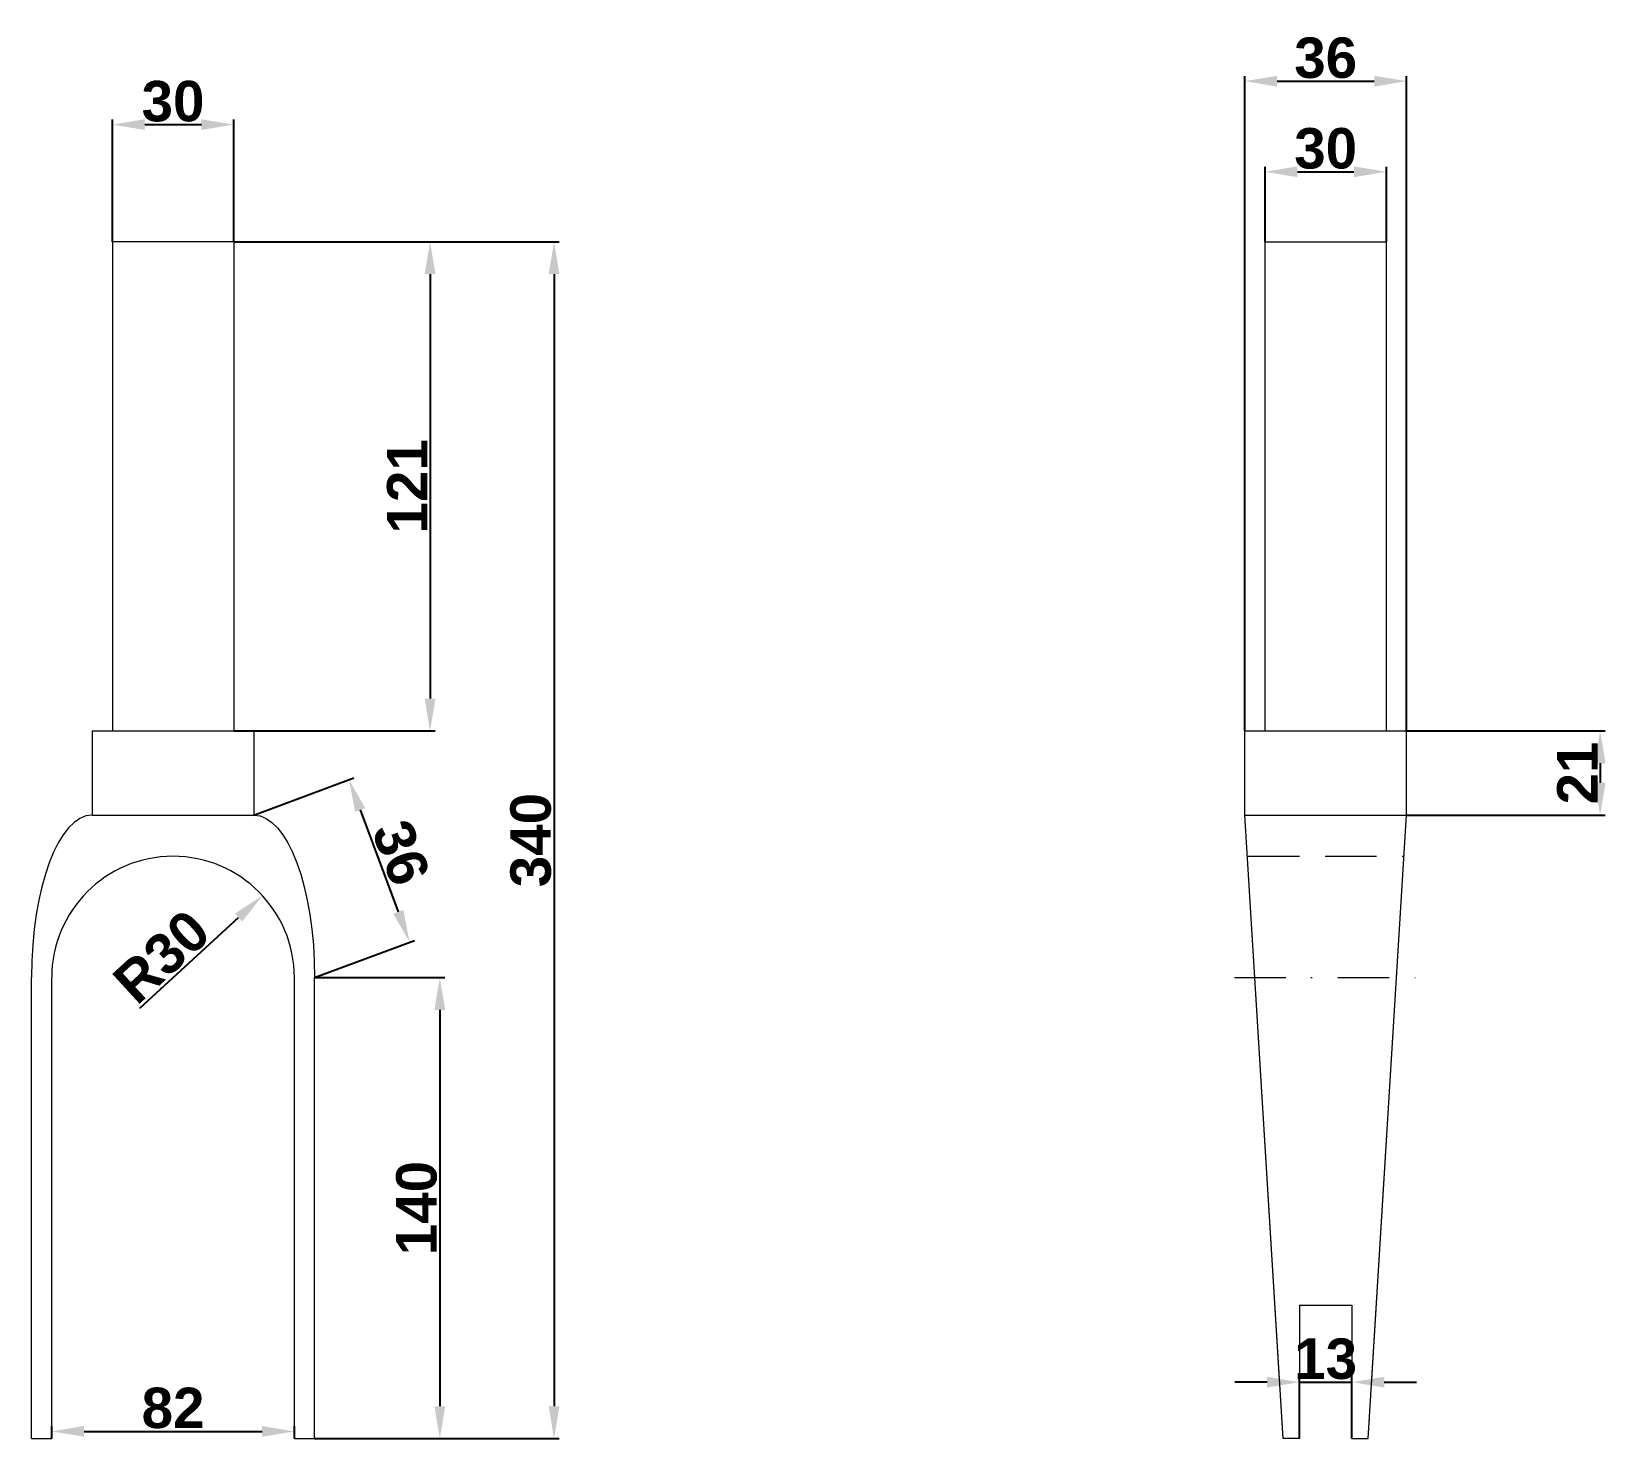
# Model space of a CAD drawing. Header units: millimetres. Extents: x 0 to 389, y 0 to 348.
import ezdxf

# ---------------------------------------------------------------- set-up
doc = ezdxf.new("R2010")
doc.units = ezdxf.units.MM
doc.linetypes.add('TRAZO_Y_PUNTO', pattern=[25.4, 12.7, -6.35, 0, -6.35])
doc.linetypes.add('TRAZOS', pattern=[19.05, 12.7, -6.35])
for name, color, linetype, lineweight in [('01_Contornos', 7, 'Continuous', 20), ('02_Ocultas', 4, 'TRAZOS', 20), ('03_Ejes', 1, 'TRAZO_Y_PUNTO', 18), ('04_Cotas', 3, 'Continuous', 18)]:
    doc.layers.add(name, color=color, linetype=linetype, lineweight=lineweight)
doc.styles.add('EstiloCota', font='arialbd.ttf', dxfattribs={"height": 10})
doc.dimstyles.new('CotasUNE', dxfattribs={"dimtxt": 10, "dimasz": 8, "dimexe": 1.25, "dimexo": 0, "dimtad": 1, "dimtxsty": 'EstiloCota', "dimcen": 2.5, "dimclrd": 256, "dimclrt": 256, "dimadec": 0, "dimazin": 0, "dimtfac": 1, "dimtmove": 0, "dimatfit": 3, "dimfxl": 1, "dimarcsym": 0})

# ---------------------------------------------------------------- blocks, each defined once
blk = doc.blocks.new('*D2')
at = {"layer": '04_Cotas', "color": 0, "lineweight": -2, "transparency": 16777216}
for p, q in [((20, 296), (20, 326.21)), ((50, 296), (50, 326.21))]:
    blk.add_line(p, q, dxfattribs=at)
at = {"layer": '04_Cotas', "lineweight": -2, "transparency": 16777216}
blk.add_line((28, 324.96), (42, 324.96), dxfattribs=at)
at = {"layer": '04_Cotas', "transparency": 16777216}
for points in [[(28, 326.29), (28, 323.63), (20, 324.96)], [(42, 326.29), (42, 323.63), (50, 324.96)]]:
    blk.add_solid(points, dxfattribs=at)
at = {"layer": 'Defpoints', "color": 0, "transparency": 16777216}
for p in [(50, 324.96), (20, 296), (50, 296)]:
    blk.add_point(p, dxfattribs=at)
at = {"layer": '04_Cotas', "transparency": 16777216, "insert": (35, 330.69), "char_height": 10, "attachment_point": 5, "style": 'EstiloCota'}
blk.add_mtext('30', dxfattribs=at)
blk = doc.blocks.new('*D3')
at = {"layer": '04_Cotas', "color": 0, "lineweight": -2, "transparency": 16777216}
for p, q in [((300, 175), (300, 336.95)), ((340, 175), (340, 336.95))]:
    blk.add_line(p, q, dxfattribs=at)
at = {"layer": '04_Cotas', "lineweight": -2, "transparency": 16777216}
blk.add_line((308, 335.7), (332, 335.7), dxfattribs=at)
at = {"layer": '04_Cotas', "transparency": 16777216}
for points in [[(308, 337.03), (308, 334.36), (300, 335.7)], [(332, 337.03), (332, 334.36), (340, 335.7)]]:
    blk.add_solid(points, dxfattribs=at)
at = {"layer": 'Defpoints', "color": 0, "transparency": 16777216}
for p in [(340, 335.7), (300, 175), (340, 175)]:
    blk.add_point(p, dxfattribs=at)
at = {"layer": '04_Cotas', "transparency": 16777216, "insert": (320, 341.43), "char_height": 10, "attachment_point": 5, "style": 'EstiloCota'}
blk.add_mtext('36', dxfattribs=at)
blk = doc.blocks.new('*D4')
at = {"layer": '04_Cotas', "color": 0, "lineweight": -2, "transparency": 16777216}
for p, q in [((305, 296), (305, 314.54)), ((335, 296), (335, 314.54))]:
    blk.add_line(p, q, dxfattribs=at)
at = {"layer": '04_Cotas', "lineweight": -2, "transparency": 16777216}
blk.add_line((313, 313.29), (327, 313.29), dxfattribs=at)
at = {"layer": '04_Cotas', "transparency": 16777216}
for points in [[(313, 314.62), (313, 311.95), (305, 313.29)], [(327, 314.62), (327, 311.95), (335, 313.29)]]:
    blk.add_solid(points, dxfattribs=at)
at = {"layer": 'Defpoints', "color": 0, "transparency": 16777216}
for p in [(335, 313.29), (305, 296), (335, 296)]:
    blk.add_point(p, dxfattribs=at)
at = {"layer": '04_Cotas', "transparency": 16777216, "insert": (320, 319.02), "char_height": 10, "attachment_point": 5, "style": 'EstiloCota'}
blk.add_mtext('30', dxfattribs=at)
blk = doc.blocks.new('*D5')
at = {"layer": '04_Cotas', "color": 0, "lineweight": -2, "transparency": 16777216}
for p, q in [((340, 175), (389.11, 175)), ((340, 154.18), (389.11, 154.18))]:
    blk.add_line(p, q, dxfattribs=at)
at = {"layer": '04_Cotas', "lineweight": -2, "transparency": 16777216}
blk.add_line((387.86, 167), (387.86, 162.18), dxfattribs=at)
at = {"layer": '04_Cotas', "transparency": 16777216}
for points in [[(386.53, 167), (389.2, 167), (387.86, 175)], [(386.53, 162.18), (389.2, 162.18), (387.86, 154.18)]]:
    blk.add_solid(points, dxfattribs=at)
at = {"layer": 'Defpoints', "color": 0, "transparency": 16777216}
for p in [(340, 175), (340, 154.18), (387.86, 154.18)]:
    blk.add_point(p, dxfattribs=at)
at = {"layer": '04_Cotas', "transparency": 16777216, "insert": (382.22, 164.59), "char_height": 10, "attachment_point": 5, "rotation": 90, "style": 'EstiloCota'}
blk.add_mtext('21', dxfattribs=at)
blk = doc.blocks.new('*D6')
at = {"layer": '04_Cotas', "color": 0, "lineweight": -2, "transparency": 16777216}
for p, q in [((50, 296), (99.8, 296)), ((50, 175), (99.8, 175))]:
    blk.add_line(p, q, dxfattribs=at)
at = {"layer": '04_Cotas', "lineweight": -2, "transparency": 16777216}
blk.add_line((98.55, 288), (98.55, 183), dxfattribs=at)
at = {"layer": '04_Cotas', "transparency": 16777216}
for points in [[(97.22, 288), (99.89, 288), (98.55, 296)], [(97.22, 183), (99.89, 183), (98.55, 175)]]:
    blk.add_solid(points, dxfattribs=at)
at = {"layer": 'Defpoints', "color": 0, "transparency": 16777216}
for p in [(50, 296), (50, 175), (98.55, 175)]:
    blk.add_point(p, dxfattribs=at)
at = {"layer": '04_Cotas', "transparency": 16777216, "insert": (92.91, 235.5), "char_height": 10, "attachment_point": 5, "rotation": 90, "style": 'EstiloCota'}
blk.add_mtext('121', dxfattribs=at)
blk = doc.blocks.new('*D7')
at = {"layer": '04_Cotas', "color": 0, "lineweight": -2, "transparency": 16777216}
for p, q in [((50, 296), (130.46, 296)), ((70, 0), (130.46, 0))]:
    blk.add_line(p, q, dxfattribs=at)
at = {"layer": '04_Cotas', "lineweight": -2, "transparency": 16777216}
blk.add_line((129.21, 288), (129.21, 8), dxfattribs=at)
at = {"layer": '04_Cotas', "transparency": 16777216}
for points in [[(127.88, 288), (130.55, 288), (129.21, 296)], [(127.88, 8), (130.55, 8), (129.21, 0)]]:
    blk.add_solid(points, dxfattribs=at)
at = {"layer": 'Defpoints', "color": 0, "transparency": 16777216}
for p in [(50, 296), (70, 0), (129.21, 0)]:
    blk.add_point(p, dxfattribs=at)
at = {"layer": '04_Cotas', "transparency": 16777216, "insert": (123.48, 148), "char_height": 10, "attachment_point": 5, "rotation": 90, "style": 'EstiloCota'}
blk.add_mtext('340', dxfattribs=at)
blk = doc.blocks.new('*D9')
at = {"layer": '04_Cotas', "lineweight": -2, "transparency": 16777216}
for p, q in [((305.5, 13.94), (297.5, 13.94)), ((313.5, 13.94), (326.5, 13.94)), ((334.5, 13.94), (342.5, 13.94))]:
    blk.add_line(p, q, dxfattribs=at)
at = {"layer": '04_Cotas', "color": 0, "lineweight": -2, "transparency": 16777216}
for p, q in [((313.5, 0), (313.5, 15.19)), ((326.5, 0), (326.5, 15.19))]:
    blk.add_line(p, q, dxfattribs=at)
at = {"layer": '04_Cotas', "transparency": 16777216}
for points in [[(305.5, 15.27), (305.5, 12.6), (313.5, 13.94)], [(334.5, 15.27), (334.5, 12.6), (326.5, 13.94)]]:
    blk.add_solid(points, dxfattribs=at)
at = {"layer": 'Defpoints', "color": 0, "transparency": 16777216}
for p in [(326.5, 13.94), (313.5, 0), (326.5, 0)]:
    blk.add_point(p, dxfattribs=at)
at = {"layer": '04_Cotas', "transparency": 16777216, "insert": (320, 19.67), "char_height": 10, "attachment_point": 5, "style": 'EstiloCota'}
blk.add_mtext('13', dxfattribs=at)
blk = doc.blocks.new('*D10')
at = {"layer": '04_Cotas', "color": 0, "lineweight": -2, "transparency": 16777216}
for p, q in [((5, 0), (5, 3.02)), ((65, 0), (65, 3.02))]:
    blk.add_line(p, q, dxfattribs=at)
at = {"layer": '04_Cotas', "lineweight": -2, "transparency": 16777216}
blk.add_line((13, 1.77), (57, 1.77), dxfattribs=at)
at = {"layer": '04_Cotas', "transparency": 16777216}
for points in [[(13, 3.1), (13, 0.44), (5, 1.77)], [(57, 3.1), (57, 0.44), (65, 1.77)]]:
    blk.add_solid(points, dxfattribs=at)
at = {"layer": 'Defpoints', "color": 0, "transparency": 16777216}
for p in [(65, 1.77), (65, 0), (5, 0)]:
    blk.add_point(p, dxfattribs=at)
at = {"layer": '04_Cotas', "transparency": 16777216, "insert": (35, 7.51), "char_height": 10, "width": 14.2565, "attachment_point": 5, "style": 'EstiloCota'}
blk.add_mtext('82', dxfattribs=at)
blk = doc.blocks.new('*D11')
at = {"layer": '04_Cotas', "color": 0, "lineweight": -2, "transparency": 16777216}
for p, q in [((55, 154.18), (79.67, 163.39)), ((70, 114), (94.67, 123.21))]:
    blk.add_line(p, q, dxfattribs=at)
at = {"layer": '04_Cotas', "lineweight": -2, "transparency": 16777216}
blk.add_line((81.29, 155.46), (90.7, 130.27), dxfattribs=at)
at = {"layer": '04_Cotas', "transparency": 16777216}
for points in [[(82.54, 155.92), (80.04, 154.99), (78.49, 162.95)], [(91.95, 130.73), (89.45, 129.8), (93.49, 122.77)]]:
    blk.add_solid(points, dxfattribs=at)
at = {"layer": 'Defpoints', "color": 0, "transparency": 16777216}
for p in [(55, 154.18), (93.49, 122.77), (70, 114)]:
    blk.add_point(p, dxfattribs=at)
at = {"layer": '04_Cotas', "transparency": 16777216, "insert": (91.36, 144.87), "char_height": 10, "attachment_point": 5, "rotation": 290.4705, "style": 'EstiloCota'}
blk.add_mtext('36', dxfattribs=at)
blk = doc.blocks.new('*D12')
at = {"layer": '04_Cotas', "color": 0, "lineweight": -2, "transparency": 16777216}
for p, q in [((70, 114), (102.22, 114)), ((70, 0), (102.22, 0))]:
    blk.add_line(p, q, dxfattribs=at)
at = {"layer": '04_Cotas', "lineweight": -2, "transparency": 16777216}
blk.add_line((100.97, 106), (100.97, 8), dxfattribs=at)
at = {"layer": '04_Cotas', "transparency": 16777216}
for points in [[(99.63, 106), (102.3, 106), (100.97, 114)], [(99.63, 8), (102.3, 8), (100.97, 0)]]:
    blk.add_solid(points, dxfattribs=at)
at = {"layer": 'Defpoints', "color": 0, "transparency": 16777216}
for p in [(70, 114), (70, 0), (100.97, 0)]:
    blk.add_point(p, dxfattribs=at)
at = {"layer": '04_Cotas', "transparency": 16777216, "insert": (95.24, 57), "char_height": 10, "attachment_point": 5, "rotation": 90, "style": 'EstiloCota'}
blk.add_mtext('140', dxfattribs=at)
blk = doc.blocks.new('*D13')
at = {"layer": '04_Cotas', "lineweight": -2, "transparency": 16777216}
blk.add_line((26.77, 106.46), (51.22, 128.86), dxfattribs=at)
at = {"layer": '04_Cotas', "transparency": 16777216}
blk.add_solid([(50.32, 129.85), (52.12, 127.88), (57.12, 134.27)], dxfattribs=at)
at = {"layer": 'Defpoints', "color": 0, "transparency": 16777216}
for p in [(57.12, 134.27), (35, 114)]:
    blk.add_point(p, dxfattribs=at)
at = {"layer": '04_Cotas', "transparency": 16777216, "insert": (32.17, 119.18), "char_height": 10, "attachment_point": 5, "rotation": 42.5006, "style": 'EstiloCota'}
blk.add_mtext('R30', dxfattribs=at)

msp = doc.modelspace()

# ---------------------------------------------------------------- linework, layer by layer
at = {"layer": '01_Contornos'}
for p, q in [((50, 296), (20, 296)), ((20, 296), (20, 175)), ((50, 296), (50, 175)), ((305, 175), (305, 296)), ((305, 296), (335, 296)), ((335, 175), (335, 296)), ((15, 175), (55, 175)), ((15, 175), (15, 154.182)), ((55, 175), (55, 154.182)), ((300, 175), (340, 175)), ((300, 154.182), (300, 175)), ((300, 154.182), (300, 175)), ((300, 175), (340, 175)), ((340, 154.182), (340, 175)), ((340, 154.182), (340, 175)), ((15, 154.182), (55, 154.182)), ((300, 154.182), (340, 154.182)), ((309.5, 0), (300, 154.182)), ((300, 154.182), (340, 154.182)), ((308.761, 11.999), (300, 154.182)), ((330.5, 0), (340, 154.182)), ((331.239, 11.999), (340, 154.182)), ((0, 0), (0, 114)), ((0, 0), (0, 114)), ((5, 0), (5, 114)), ((5, 0), (5, 114)), ((65, 0), (65, 114)), ((70, 0), (70, 114)), ((313.5, 32.98), (326.5, 32.98)), ((313.5, 32.98), (313.5, 0)), ((313.5, 32.98), (326.5, 32.98)), ((313.5, 32.98), (313.5, 18.847)), ((326.5, 32.98), (326.5, 0)), ((326.5, 32.98), (326.5, 18.847)), ((309.5, 0), (309.179, 5.21)), ((330.727, 3.678), (330.821, 5.21)), ((0, 0), (3, 0)), ((0, 0), (5, 0)), ((65, 0), (70, 0)), ((313.5, 0), (309.5, 0)), ((313.108, 0), (309.5, 0)), ((326.5, 0), (330.5, 0))]:
    msp.add_line(p, q, dxfattribs=at)
msp.add_arc((35, 114), 30, 0, 180, dxfattribs=at)
msp.add_ellipse((15, 114), major_axis=(0, 40.182), ratio=0.3732972, start_param=0, end_param=1.5707963, dxfattribs=at)
at = {"layer": '01_Contornos', "extrusion": (0, 0, -1)}
msp.add_ellipse((55, 114), major_axis=(0, 40.182), ratio=0.3732972, start_param=0, end_param=1.5707963, dxfattribs=at)
at = {"layer": '02_Ocultas'}
msp.add_line((300.795, 144), (339.205, 144), dxfattribs=at)
at = {"layer": '03_Ejes'}
msp.add_line((297.476, 114), (342.524, 114), dxfattribs=at)

# ---------------------------------------------------------------- dimensions: what is measured, and where the dimension line sits
at = {"layer": '04_Cotas'}
for base, p1, p2, text, picture, middle in [((340, 335.697), (300, 175), (340, 175), '36', '*D3', (320, 341.428)), ((65, 1.771), (5, 0), (65, 0), '82', '*D10', (35, 7.505))]:
    dim = msp.add_linear_dim(base=base, p1=p1, p2=p2, text=text, dimstyle='CotasUNE', dxfattribs=at)
    dim.commit()
    dim.dimension.update_dxf_attribs({"geometry": picture, "text_midpoint": middle})
for base, p1, p2, picture, middle in [((50, 324.959), (20, 296), (50, 296), '*D2', (35, 330.689)), ((335, 313.285), (305, 296), (335, 296), '*D4', (320, 319.016))]:
    dim = msp.add_linear_dim(base=base, p1=p1, p2=p2, dimstyle='CotasUNE', dxfattribs=at)
    dim.commit()
    dim.dimension.update_dxf_attribs({"geometry": picture, "text_midpoint": middle})
dim = msp.add_linear_dim(base=(98.554, 175), p1=(50, 296), p2=(50, 175), angle=90, dimstyle='CotasUNE', dxfattribs=at)
dim.commit()
dim.dimension.update_dxf_attribs({"geometry": '*D6', "text_midpoint": (92.908, 235.5)})
dim = msp.add_linear_dim(base=(129.213, 0), p1=(50, 296), p2=(70, 0), angle=90, text='340', dimstyle='CotasUNE', dxfattribs=at)
dim.commit()
dim.dimension.update_dxf_attribs({"geometry": '*D7', "text_midpoint": (123.482, 148)})
for p1, p2, distance, text, picture, middle in [((340, 175), (340, 154.182), 47.862, '21', '*D5', (382.217, 164.591)), ((55, 154.182), (70, 114), 25.078, '36', '*D11', (91.363, 144.866)), ((70, 114), (70, 0), 30.967, '140', '*D12', (95.236, 57))]:
    dim = msp.add_aligned_dim(p1=p1, p2=p2, distance=distance, text=text, dimstyle='CotasUNE', dxfattribs=at)
    dim.commit()
    dim.dimension.update_dxf_attribs({"geometry": picture, "text_midpoint": middle})
dim = msp.add_radius_dim(center=(35, 114), mpoint=(57.118, 134.268), dimstyle='CotasUNE', dxfattribs=at)
dim.commit()
dim.dimension.update_dxf_attribs({"geometry": '*D13', "text_midpoint": (36.045, 114.958), "dimtype": 164})
dim = msp.add_linear_dim(base=(326.5, 13.937), p1=(313.5, 0), p2=(326.5, 0), dimstyle='CotasUNE', dxfattribs=at)
dim.commit()
dim.dimension.update_dxf_attribs({"geometry": '*D9', "text_midpoint": (320, 13.937), "dimtype": 160})

doc.saveas('drawing.dxf')
